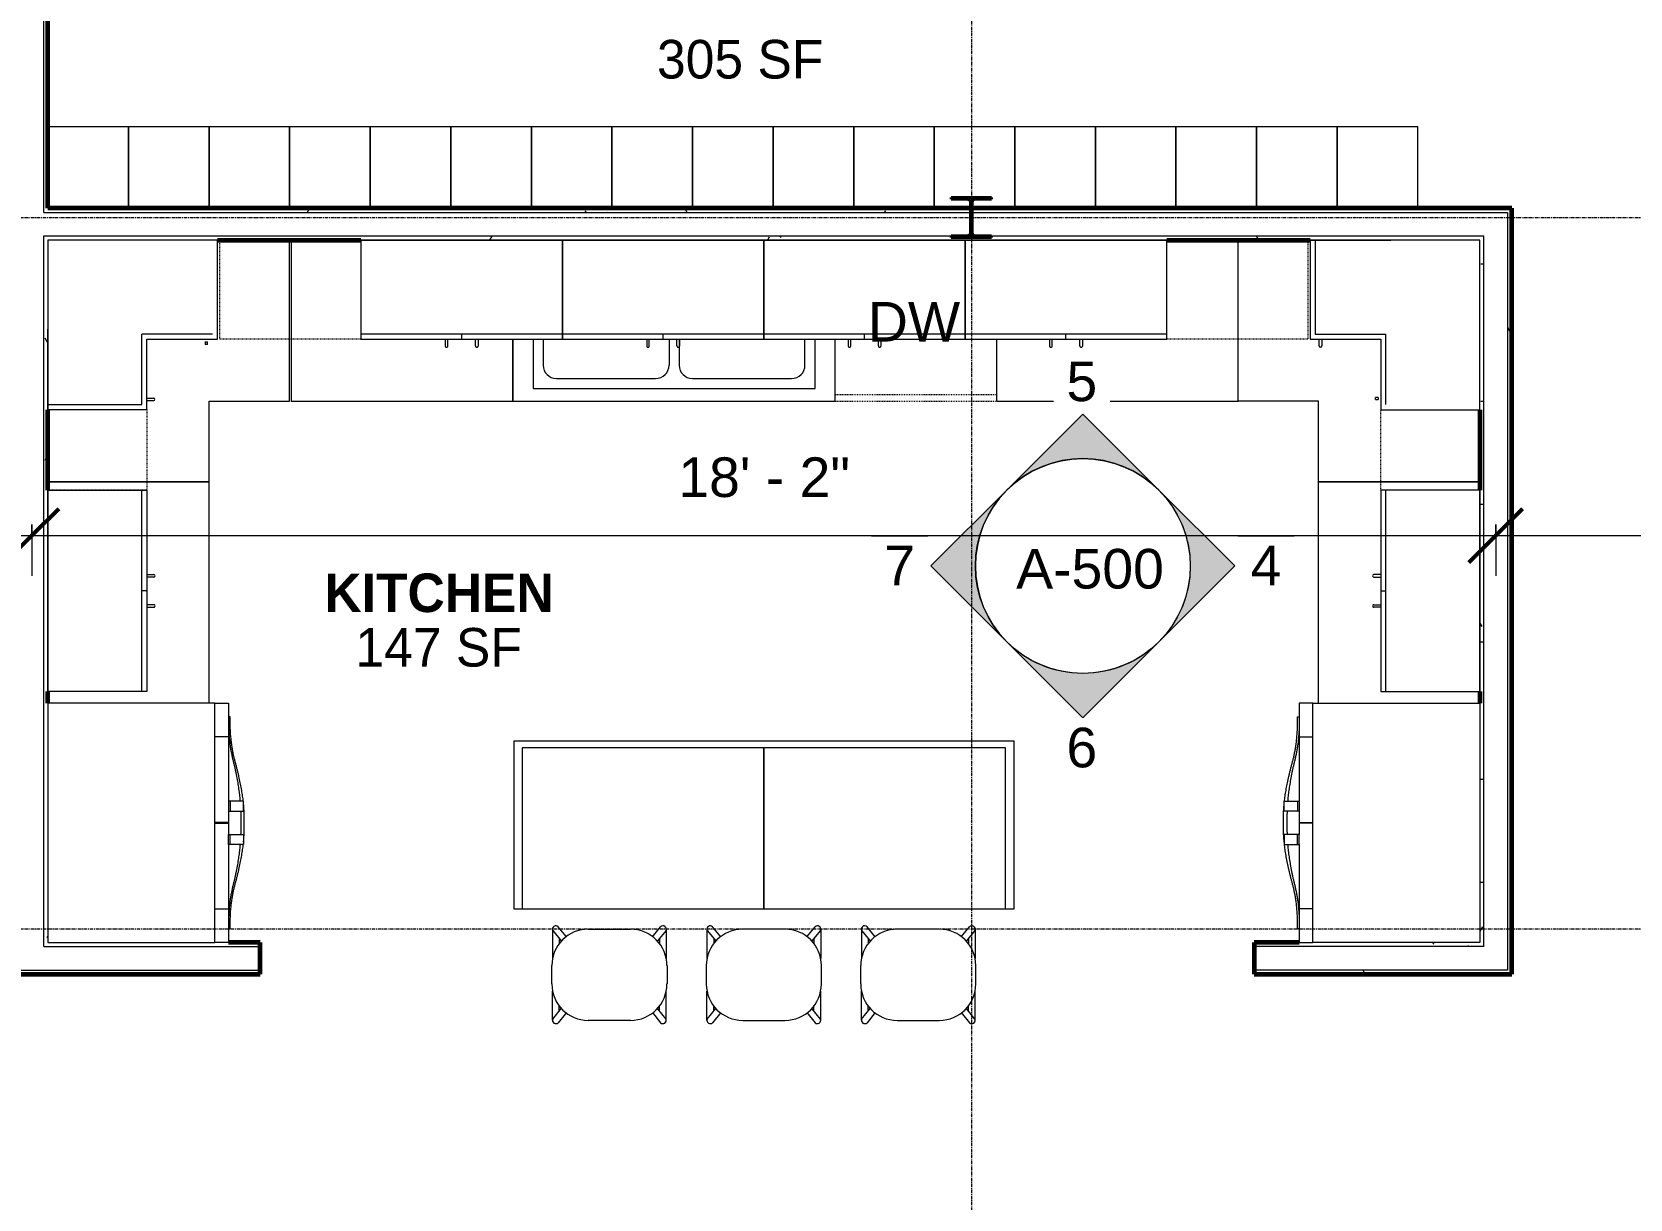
# Model space of a CAD drawing. Header units: inches. Extents: x 30 to 2293, y -1876 to -115.
# Drawn here: x 900.4 to 1138.4, y -1050.7 to -876.8 of the extents above; entities that cross this region are included whole.
import ezdxf

# ---------------------------------------------------------------- set-up
doc = ezdxf.new("R2010")
doc.units = ezdxf.units.IN
doc.header["$MEASUREMENT"] = 0
for name, pattern in [('Dash', [0.25, 0.125, -0.125]), ('Grid Line 1_2_', [0.875, 0.5, -0.125, 0.125, -0.125]), ('Overhead', [0.15625, 0.09375, -0.0625])]:
    doc.linetypes.add(name, pattern=pattern)
for name, color, linetype, lineweight in [('A-ANNO-DIMS', 211, 'Continuous', 9), ('A-ANNO-DIMS-64', 211, 'Continuous', 9), ('A-ANNO-NOTE', 131, 'Continuous', 9), ('A-AREA-IDEN', 2, 'Continuous', 9), ('A-GENM', 13, 'Continuous', 9), ('A-WALL', 113, 'Continuous', 18), ('A-WALL-PATT', 111, 'Continuous', 60), ('G-ANNO-SYMB', 111, 'Continuous', 9), ('I-FURN', 30, 'Continuous', 9), ('I-FURN-PNLS', 30, 'Continuous', 9), ('I-WALL', 2, 'Continuous', 18), ('P-SANR-FIXT', 6, 'Continuous', 9), ('Q-CASE', 31, 'Continuous', 9), ('Q-SPCQ', 91, 'Continuous', 9), ('S-COLS', 52, 'Continuous', 9), ('S-GRID', 1, 'Continuous', 9)]:
    doc.layers.add(name, color=color, linetype=linetype, lineweight=lineweight)
doc.styles.add('Arial', font='arial.ttf', dxfattribs={"height": 5.901198})
doc.styles.add('Century Gothic', font='GOTHIC.TTF', dxfattribs={"height": 5.748447})
doc.styles.add('Century Gothic_B', font='GOTHICB.TTF', dxfattribs={"height": 5.744479})
doc.dimstyles.new('Linear_-_3_32__Arial_1', dxfattribs={"dimscale": 12, "dimtxt": 6, "dimasz": 0.666667, "dimexe": 0.5, "dimexo": 0.333333, "dimgap": 0.333333, "dimtad": 1, "dimdec": 0, "dimzin": 1, "dimdsep": 46, "dimlunit": 4, "dimtxsty": 'Arial', "dimblk1": 'OBLIQUE', "dimblk2": 'OBLIQUE', "dimsah": 1, "dimcen": 0.09, "dimdle": 0.5, "dimazin": 0, "dimtfac": 1, "dimtdec": 4, "dimtix": 1, "dimtmove": 0, "dimatfit": 3, "dimfxl": 1, "dimtvp": 1, "dimfrac": 2, "dimtolj": 1, "dimtzin": 0, "dimarcsym": 2})
pattern_1 = [(0, (0, 0), (20.48, 5.12), [0.845, -14.515, 0.845, -14.515, -81.92]), (0, (0, 0), (20.48, 5.12), [-30.72, 0.845, -29.875, 0.845, -14.515, -35.84]), (0, (0, 0), (20.48, 5.12), [-76.8, 0.845, -9.395, 0.845, -24.755]), (120, (7.68, 2.56), (-14.67405, 15.1762), [0.845, -14.515, 0.845, -14.515, -81.92]), (120, (7.68, 2.56), (-14.67405, 15.1762), [-30.72, 0.845, -29.875, 0.845, -14.515, -35.84]), (120, (7.68, 2.56), (-14.67405, 15.1762), [-76.8, 0.845, -9.395, 0.845, -24.755]), (240, (10.24, 12.8), (-5.80595, -20.2962), [0.845, -14.515, 0.845, -14.515, -81.92]), (240, (10.24, 12.8), (-5.80595, -20.2962), [-30.72, 0.845, -29.875, 0.845, -14.515, -35.84]), (240, (10.24, 12.8), (-5.80595, -20.2962), [-76.8, 0.845, -9.395, 0.845, -24.755])]

# ---------------------------------------------------------------- blocks, each defined once
blk = doc.blocks.new('Open Source Metal Building_Exterior_rvt-1-Floor Plan - Office Annex')
at = {"layer": 'S-COLS'}
h = blk.add_hatch(dxfattribs=at)
h.set_pattern_fill('FP_4', color=256, style=0, pattern_type=2)
h.set_pattern_definition([(45, (0, 0), (-6.335677, 6.335677), []), (45, (0, 9.6), (-6.335677, 6.335677), [])])
h.paths.add_polyline_path([(1037.32, -907.46), (1043.31, -907.46), (1043.31, -907.2), (1040.92, -907.2), (1040.57, -907.05), (1040.43, -906.71), (1040.43, -902.22), (1040.57, -901.87), (1040.92, -901.73), (1043.31, -901.73), (1043.31, -901.47), (1037.32, -901.47), (1037.32, -901.73), (1039.71, -901.73), (1040.05, -901.87), (1040.2, -902.22), (1040.2, -906.71), (1040.05, -907.05), (1039.71, -907.2), (1037.32, -907.2)], flags=0)
at = {"layer": 'S-COLS', "color": 90, "lineweight": 40}
for p, q in [((1043.31, -901.47), (1037.32, -901.47)), ((1037.32, -901.47), (1037.32, -901.73)), ((1037.32, -901.73), (1039.71, -901.73)), ((1040.92, -901.73), (1043.31, -901.73)), ((1043.31, -901.73), (1043.31, -901.47)), ((1040.2, -902.22), (1040.2, -906.71)), ((1040.43, -906.71), (1040.43, -902.22)), ((1039.71, -907.2), (1037.32, -907.2)), ((1037.32, -907.2), (1037.32, -907.46)), ((1037.32, -907.46), (1043.31, -907.46)), ((1043.31, -907.2), (1040.92, -907.2)), ((1043.31, -907.46), (1043.31, -907.2))]:
    blk.add_line(p, q, dxfattribs=at)
for centre, start, end in [((1039.71, -902.22), 0, 90), ((1040.92, -902.22), 90, 180), ((1039.71, -906.71), 270, 0), ((1040.92, -906.71), 180, 270)]:
    blk.add_arc(centre, 0.49, start, end, dxfattribs=at)
at = {"layer": 'S-GRID', "linetype": 'Grid Line 1_2_'}
for p, q in [((1040.31, -114.83), (1040.31, -1843.89)), ((62.02, -904.46), (2260.57, -904.46)), ((62.02, -1010.46), (2260.57, -1010.46))]:
    blk.add_line(p, q, dxfattribs=at)
blk = doc.blocks.new('Haworth_Chair_Hi-Pad_Stool - High-336019-Floor Plan - Office Annex')
at = {"layer": 'I-FURN'}
for p, q in [((-6.41, 5.65), (-7.63, 7.15)), ((6.41, 5.65), (7.63, 7.15)), ((-8.47, 6.78), (-8.47, 2.43)), ((-8.44, 6.6), (-7.16, 5.03)), ((-7.47, 5.41), (-7.47, 4.6)), ((3.15, 6.8), (-3.15, 6.8)), ((8.44, 6.6), (7.16, 5.03)), ((7.47, 5.41), (7.47, 4.6)), ((8.47, 6.78), (8.47, 2.43)), ((-8.58, 1.37), (-8.58, -1.38)), ((8.58, -1.38), (8.58, 1.37)), ((-8.47, -6.78), (-8.47, -2.43)), ((-7.47, -5.41), (-7.47, -4.6)), ((7.47, -5.41), (7.47, -4.6)), ((8.47, -6.78), (8.47, -2.43)), ((-8.44, -6.6), (-7.16, -5.03)), ((-6.41, -5.65), (-7.63, -7.15)), ((-3.15, -6.8), (3.15, -6.8)), ((6.41, -5.65), (7.63, -7.15)), ((8.44, -6.6), (7.16, -5.03))]:
    blk.add_line(p, q, dxfattribs=at)
for centre, radius, start, end in [((-7.97, 6.78), 0.502, 47.4599, 201.102), ((7.97, 6.78), 0.502, 338.898, 132.5401), ((-3.15, 1.37), 5.42, 90, 180), ((3.15, 1.37), 5.42, 360, 90), ((-3.15, -1.38), 5.42, 180, 270), ((3.15, -1.38), 5.42, 270, 0), ((-7.97, -6.78), 0.502, 158.898, 312.5401), ((7.97, -6.78), 0.502, 227.4599, 21.102)]:
    blk.add_arc(centre, radius, start, end, dxfattribs=at)
blk = doc.blocks.new('Haworth_Chair_Hi-Pad_Stool - High-336028-Floor Plan - Office Annex')
at = {"layer": 'I-FURN'}
for p, q in [((-6.41, 5.65), (-7.63, 7.15)), ((6.41, 5.65), (7.63, 7.15)), ((-8.47, 6.78), (-8.47, 2.43)), ((-8.44, 6.6), (-7.16, 5.03)), ((-7.47, 5.41), (-7.47, 4.6)), ((-3.15, 6.8), (3.15, 6.8)), ((8.44, 6.6), (7.16, 5.03)), ((7.47, 5.41), (7.47, 4.6)), ((8.47, 6.78), (8.47, 2.43)), ((-8.58, -1.37), (-8.58, 1.38)), ((8.58, 1.38), (8.58, -1.37)), ((-8.47, -6.78), (-8.47, -2.43)), ((-7.47, -5.41), (-7.47, -4.6)), ((7.47, -5.41), (7.47, -4.6)), ((8.47, -6.78), (8.47, -2.43)), ((-8.44, -6.6), (-7.16, -5.03)), ((-6.41, -5.65), (-7.63, -7.15)), ((3.15, -6.8), (-3.15, -6.8)), ((6.41, -5.65), (7.63, -7.15)), ((8.44, -6.6), (7.16, -5.03))]:
    blk.add_line(p, q, dxfattribs=at)
for centre, radius, start, end in [((-7.97, 6.78), 0.502, 47.4599, 201.102), ((7.97, 6.78), 0.502, 338.898, 132.5401), ((-3.15, 1.38), 5.42, 90, 180), ((3.15, 1.38), 5.42, 0, 90), ((-3.15, -1.37), 5.42, 180, 270), ((3.15, -1.37), 5.42, 270, 0), ((-7.97, -6.78), 0.502, 158.898, 312.5401), ((7.97, -6.78), 0.502, 227.4599, 21.102)]:
    blk.add_arc(centre, radius, start, end, dxfattribs=at)
blk = doc.blocks.new('Locker-Double Stacked - 12_ x 12_-492435-Floor Plan - Office Annex')
at = {"layer": 'I-FURN'}
for p, q in [((6, 6), (-6, 6)), ((-6, 6), (-6, -6)), ((6, -6), (6, 6)), ((-6, -6), (6, -6))]:
    blk.add_line(p, q, dxfattribs=at)
blk = doc.blocks.new('Refrigeration-Dacor-Millennia - PF36BNDFBK-518783-Floor Plan - Office Annex')
at = {"layer": 'A-GENM', "lineweight": 18}
for p, q in [((-17.81, -14.44), (-17.81, -12.44)), ((17.81, -12.44), (17.81, -14.44)), ((-3.25, -14.44), (-17.81, -14.44)), ((1.75, -14.44), (-1.75, -14.44)), ((17.81, -14.44), (3.25, -14.44))]:
    blk.add_line(p, q, dxfattribs=at)
at = {"layer": 'A-GENM'}
for p, q in [((-12.81, -12.44), (-12.81, -14.44)), ((-0.06, -12.44), (-0.06, -14.44)), ((0.06, -14.44), (0.06, -12.44)), ((12.81, -14.44), (12.81, -12.44)), ((-15.81, -14.44), (-15.81, -14.69)), ((-3.25, -16.69), (-3.25, -14.44)), ((-3.25, -14.44), (-1.75, -14.44)), ((-3.25, -14.69), (-1.75, -14.69)), ((-1.75, -14.44), (-1.75, -16.69)), ((3.25, -14.44), (1.75, -14.44)), ((1.75, -14.44), (1.75, -16.69)), ((3.25, -14.69), (1.75, -14.69)), ((3.25, -16.69), (3.25, -14.44)), ((15.81, -14.69), (15.81, -14.44)), ((-1.75, -16.69), (-3.25, -16.69)), ((1.75, -16.69), (3.25, -16.69))]:
    blk.add_line(p, q, dxfattribs=at)
for points, knots in [([(-3.25, -16.18), (-3.28, -16.17), (-3.59, -16.15), (-4.18, -16.09), (-5.06, -15.97), (-5.99, -15.83), (-6.77, -15.69), (-7.4, -15.57), (-7.88, -15.47), (-8.26, -15.38), (-8.57, -15.3), (-8.81, -15.25), (-9.04, -15.19), (-9.28, -15.13), (-9.52, -15.07), (-9.78, -15.02), (-10.04, -14.96), (-10.31, -14.9), (-10.58, -14.85), (-10.88, -14.8), (-11.18, -14.75), (-11.5, -14.7), (-11.83, -14.65), (-12.19, -14.61), (-12.56, -14.57), (-12.95, -14.54), (-13.36, -14.51), (-13.8, -14.48), (-14.27, -14.46), (-14.92, -14.45), (-15.45, -14.44), (-15.81, -14.44)], [0.6515953, 0.6515953, 0.6515953, 0.6515953, 0.65625, 0.6875, 0.71875, 0.75, 0.78125, 0.796875, 0.8125, 0.828125, 0.8359375, 0.84375, 0.8515625, 0.859375, 0.8671875, 0.875, 0.8828125, 0.890625, 0.8984375, 0.90625, 0.9140625, 0.921875, 0.9296875, 0.9375, 0.9453125, 0.953125, 0.9609375, 0.96875, 0.9765625, 0.984375, 1, 1, 1, 1]), ([(-15.81, -14.69), (-15.45, -14.69), (-14.74, -14.7), (-13.95, -14.73), (-13.36, -14.76), (-12.95, -14.79), (-12.56, -14.83), (-12.19, -14.86), (-11.83, -14.91), (-11.5, -14.95), (-11.18, -15), (-10.87, -15.05), (-10.58, -15.11), (-10.3, -15.16), (-10.04, -15.22), (-9.78, -15.28), (-9.52, -15.34), (-9.28, -15.41), (-9.04, -15.47), (-8.81, -15.53), (-8.57, -15.59), (-8.26, -15.67), (-7.87, -15.78), (-7.4, -15.89), (-6.77, -16.04), (-5.98, -16.21), (-5.06, -16.39), (-4.18, -16.53), (-3.59, -16.61), (-3.28, -16.65), (-3.25, -16.65)], [0, 0, 0, 0, 0.015625, 0.03125, 0.0390625, 0.046875, 0.0546875, 0.0625, 0.0703125, 0.078125, 0.0859375, 0.09375, 0.1015625, 0.109375, 0.1171875, 0.125, 0.1328125, 0.140625, 0.1484375, 0.15625, 0.1640625, 0.171875, 0.1875, 0.203125, 0.21875, 0.25, 0.28125, 0.3125, 0.34375, 0.348388, 0.348388, 0.348388, 0.348388]), ([(1.75, -16.26), (1.58, -16.27), (0.97, -16.28), (0, -16.28), (-0.97, -16.28), (-1.58, -16.27), (-1.75, -16.26)], [0.4135862, 0.4135862, 0.4135862, 0.4135862, 0.4375, 0.5, 0.5625, 0.5864138, 0.5864138, 0.5864138, 0.5864138]), ([(15.81, -14.44), (15.45, -14.44), (14.92, -14.45), (14.27, -14.46), (13.8, -14.48), (13.36, -14.51), (12.95, -14.54), (12.56, -14.57), (12.19, -14.61), (11.83, -14.65), (11.5, -14.7), (11.18, -14.75), (10.88, -14.8), (10.58, -14.85), (10.31, -14.9), (10.04, -14.96), (9.78, -15.02), (9.52, -15.07), (9.28, -15.13), (9.04, -15.19), (8.81, -15.25), (8.57, -15.3), (8.26, -15.38), (7.88, -15.47), (7.4, -15.57), (6.77, -15.69), (5.99, -15.83), (5.06, -15.97), (4.18, -16.09), (3.59, -16.15), (3.28, -16.17), (3.25, -16.18)], [0, 0, 0, 0, 0.015625, 0.0234375, 0.03125, 0.0390625, 0.046875, 0.0546875, 0.0625, 0.0703125, 0.078125, 0.0859375, 0.09375, 0.1015625, 0.109375, 0.1171875, 0.125, 0.1328125, 0.140625, 0.1484375, 0.15625, 0.1640625, 0.171875, 0.1875, 0.203125, 0.21875, 0.25, 0.28125, 0.3125, 0.34375, 0.3484047, 0.3484047, 0.3484047, 0.3484047]), ([(3.25, -16.65), (3.28, -16.65), (3.59, -16.61), (4.18, -16.53), (5.06, -16.39), (5.98, -16.21), (6.77, -16.04), (7.4, -15.89), (7.87, -15.78), (8.26, -15.67), (8.57, -15.59), (8.81, -15.53), (9.04, -15.47), (9.28, -15.41), (9.52, -15.34), (9.78, -15.28), (10.04, -15.22), (10.3, -15.16), (10.58, -15.11), (10.87, -15.05), (11.18, -15), (11.5, -14.95), (11.83, -14.91), (12.19, -14.86), (12.56, -14.83), (12.95, -14.79), (13.36, -14.76), (13.8, -14.73), (14.27, -14.71), (14.92, -14.7), (15.45, -14.69), (15.81, -14.69)], [0.651612, 0.651612, 0.651612, 0.651612, 0.65625, 0.6875, 0.71875, 0.75, 0.78125, 0.796875, 0.8125, 0.828125, 0.8359375, 0.84375, 0.8515625, 0.859375, 0.8671875, 0.875, 0.8828125, 0.890625, 0.8984375, 0.90625, 0.9140625, 0.921875, 0.9296875, 0.9375, 0.9453125, 0.953125, 0.9609375, 0.96875, 0.9765625, 0.984375, 1, 1, 1, 1]), ([(-2.89, -16.69), (-2.79, -16.7), (-2.45, -16.73), (-1.9, -16.77), (-1.24, -16.79), (-0.61, -16.8), (0, -16.8), (0.61, -16.8), (1.24, -16.79), (1.9, -16.77), (2.45, -16.73), (2.79, -16.7), (2.89, -16.69)], [0.363139, 0.363139, 0.363139, 0.363139, 0.375, 0.40625, 0.4375, 0.46875, 0.5, 0.53125, 0.5625, 0.59375, 0.625, 0.636861, 0.636861, 0.636861, 0.636861])]:
    blk.add_open_spline(points, degree=3, knots=knots, dxfattribs=at)
at = {"layer": 'Q-SPCQ'}
for p, q in [((17.81, 12.44), (-17.81, 12.44)), ((-17.81, 12.44), (-17.81, -12.44)), ((17.81, -12.44), (17.81, 12.44)), ((-17.81, -12.44), (17.81, -12.44))]:
    blk.add_line(p, q, dxfattribs=at)
blk = doc.blocks.new('Refrigeration-Dacor-Millennia - PF36BNDFBK-519146-Floor Plan - Office Annex')
at = {"layer": 'A-GENM'}
for p, q in [((-3.25, 16.69), (-3.25, 14.44)), ((-1.75, 16.69), (-3.25, 16.69)), ((-1.75, 14.44), (-1.75, 16.69)), ((1.75, 14.44), (1.75, 16.69)), ((1.75, 16.69), (3.25, 16.69)), ((3.25, 16.69), (3.25, 14.44)), ((-15.81, 14.44), (-15.81, 14.69)), ((-12.81, 12.44), (-12.81, 14.44)), ((-3.25, 14.69), (-1.75, 14.69)), ((-3.25, 14.44), (-1.75, 14.44)), ((-0.06, 12.44), (-0.06, 14.44)), ((0.06, 14.44), (0.06, 12.44)), ((3.25, 14.69), (1.75, 14.69)), ((3.25, 14.44), (1.75, 14.44)), ((12.81, 14.44), (12.81, 12.44)), ((15.81, 14.69), (15.81, 14.44))]:
    blk.add_line(p, q, dxfattribs=at)
at = {"layer": 'A-GENM', "lineweight": 18}
for p, q in [((-17.81, 14.44), (-17.81, 12.44)), ((-3.25, 14.44), (-17.81, 14.44)), ((1.75, 14.44), (-1.75, 14.44)), ((17.81, 14.44), (3.25, 14.44)), ((17.81, 12.44), (17.81, 14.44))]:
    blk.add_line(p, q, dxfattribs=at)
at = {"layer": 'A-GENM'}
for points, knots in [([(-2.88, 16.69), (-2.79, 16.7), (-2.45, 16.73), (-1.9, 16.77), (-1.24, 16.79), (-0.61, 16.8), (0, 16.8), (0.61, 16.8), (1.24, 16.79), (1.9, 16.77), (2.45, 16.73), (2.79, 16.7), (2.89, 16.69)], [-0.636861, -0.636861, -0.636861, -0.636861, -0.625, -0.59375, -0.5625, -0.53125, -0.5, -0.46875, -0.4375, -0.40625, -0.375, -0.363139, -0.363139, -0.363139, -0.363139]), ([(-15.81, 14.69), (-15.45, 14.69), (-14.92, 14.7), (-14.27, 14.71), (-13.8, 14.73), (-13.36, 14.76), (-12.95, 14.79), (-12.56, 14.83), (-12.19, 14.86), (-11.83, 14.91), (-11.5, 14.95), (-11.18, 15), (-10.87, 15.05), (-10.58, 15.11), (-10.3, 15.16), (-10.04, 15.22), (-9.78, 15.28), (-9.52, 15.34), (-9.28, 15.41), (-9.04, 15.47), (-8.81, 15.53), (-8.57, 15.59), (-8.26, 15.67), (-7.87, 15.78), (-7.4, 15.89), (-6.77, 16.04), (-5.98, 16.21), (-5.06, 16.39), (-4.32, 16.51), (-3.76, 16.59), (-3.45, 16.63), (-3.28, 16.65), (-3.25, 16.65)], [-1, -1, -1, -1, -0.984375, -0.9765625, -0.96875, -0.9609375, -0.953125, -0.9453125, -0.9375, -0.9296875, -0.921875, -0.9140625, -0.90625, -0.8984375, -0.890625, -0.8828125, -0.875, -0.8671875, -0.859375, -0.8515625, -0.84375, -0.8359375, -0.828125, -0.8125, -0.796875, -0.78125, -0.75, -0.71875, -0.6875, -0.671875, -0.65625, -0.651612, -0.651612, -0.651612, -0.651612]), ([(-3.25, 16.18), (-3.28, 16.17), (-3.59, 16.15), (-4.18, 16.09), (-5.06, 15.97), (-5.99, 15.83), (-6.77, 15.69), (-7.4, 15.57), (-7.88, 15.47), (-8.26, 15.38), (-8.57, 15.3), (-8.81, 15.25), (-9.04, 15.19), (-9.28, 15.13), (-9.52, 15.07), (-9.78, 15.02), (-10.04, 14.96), (-10.31, 14.9), (-10.58, 14.85), (-10.88, 14.8), (-11.18, 14.75), (-11.5, 14.7), (-11.83, 14.65), (-12.19, 14.61), (-12.56, 14.57), (-12.95, 14.54), (-13.36, 14.51), (-13.8, 14.48), (-14.27, 14.46), (-14.92, 14.45), (-15.45, 14.44), (-15.81, 14.44)], [-0.3484047, -0.3484047, -0.3484047, -0.3484047, -0.34375, -0.3125, -0.28125, -0.25, -0.21875, -0.203125, -0.1875, -0.171875, -0.1640625, -0.15625, -0.1484375, -0.140625, -0.1328125, -0.125, -0.1171875, -0.109375, -0.1015625, -0.09375, -0.0859375, -0.078125, -0.0703125, -0.0625, -0.0546875, -0.046875, -0.0390625, -0.03125, -0.0234375, -0.015625, 0, 0, 0, 0]), ([(1.75, 16.26), (1.58, 16.27), (1.19, 16.28), (0.61, 16.28), (0, 16.28), (-0.61, 16.28), (-1.19, 16.28), (-1.58, 16.27), (-1.75, 16.26)], [-0.5864138, -0.5864138, -0.5864138, -0.5864138, -0.5625, -0.53125, -0.5, -0.46875, -0.4375, -0.4135862, -0.4135862, -0.4135862, -0.4135862]), ([(3.25, 16.65), (3.28, 16.65), (3.59, 16.61), (4.18, 16.53), (5.06, 16.39), (5.98, 16.21), (6.77, 16.04), (7.4, 15.89), (7.87, 15.78), (8.26, 15.67), (8.57, 15.59), (8.81, 15.53), (9.04, 15.47), (9.28, 15.41), (9.52, 15.34), (9.78, 15.28), (10.04, 15.22), (10.3, 15.16), (10.58, 15.11), (10.87, 15.05), (11.18, 15), (11.5, 14.95), (11.83, 14.91), (12.19, 14.86), (12.56, 14.83), (12.95, 14.79), (13.36, 14.76), (13.8, 14.73), (14.27, 14.71), (14.92, 14.7), (15.45, 14.69), (15.81, 14.69)], [-0.348388, -0.348388, -0.348388, -0.348388, -0.34375, -0.3125, -0.28125, -0.25, -0.21875, -0.203125, -0.1875, -0.171875, -0.1640625, -0.15625, -0.1484375, -0.140625, -0.1328125, -0.125, -0.1171875, -0.109375, -0.1015625, -0.09375, -0.0859375, -0.078125, -0.0703125, -0.0625, -0.0546875, -0.046875, -0.0390625, -0.03125, -0.0234375, -0.015625, 0, 0, 0, 0]), ([(15.81, 14.44), (15.45, 14.44), (14.92, 14.45), (14.27, 14.46), (13.8, 14.48), (13.36, 14.51), (12.95, 14.54), (12.56, 14.57), (12.19, 14.61), (11.83, 14.65), (11.5, 14.7), (11.18, 14.75), (10.88, 14.8), (10.58, 14.85), (10.31, 14.9), (10.04, 14.96), (9.78, 15.02), (9.52, 15.07), (9.28, 15.13), (9.04, 15.19), (8.81, 15.25), (8.57, 15.3), (8.26, 15.38), (7.88, 15.47), (7.4, 15.57), (6.77, 15.69), (5.99, 15.83), (5.06, 15.97), (4.32, 16.07), (3.76, 16.13), (3.45, 16.16), (3.28, 16.17), (3.25, 16.18)], [-1, -1, -1, -1, -0.984375, -0.9765625, -0.96875, -0.9609375, -0.953125, -0.9453125, -0.9375, -0.9296875, -0.921875, -0.9140625, -0.90625, -0.8984375, -0.890625, -0.8828125, -0.875, -0.8671875, -0.859375, -0.8515625, -0.84375, -0.8359375, -0.828125, -0.8125, -0.796875, -0.78125, -0.75, -0.71875, -0.6875, -0.671875, -0.65625, -0.6515953, -0.6515953, -0.6515953, -0.6515953])]:
    blk.add_open_spline(points, degree=3, knots=knots, dxfattribs=at)
at = {"layer": 'Q-SPCQ'}
for p, q in [((-17.81, 12.44), (17.81, 12.44)), ((-17.81, -12.44), (-17.81, 12.44)), ((17.81, 12.44), (17.81, -12.44)), ((17.81, -12.44), (-17.81, -12.44))]:
    blk.add_line(p, q, dxfattribs=at)
blk = doc.blocks.new('Sink Kitchen-Double - 42_ x 21_-577721-Floor Plan - Office Annex')
at = {"layer": 'P-SANR-FIXT'}
for p, q in [((-20.38, -3.03), (-20.38, -10.41)), ((-18.88, -3.03), (-18.88, -6.91)), ((-0.13, -3.03), (-0.13, -6.91)), ((1.37, -3.03), (1.37, -6.91)), ((20.12, -6.91), (20.12, -3.03)), ((21.62, -10.41), (21.62, -3.03)), ((-16.88, -8.91), (-2.13, -8.91)), ((3.37, -8.91), (18.12, -8.91)), ((-20.38, -10.41), (21.62, -10.41))]:
    blk.add_line(p, q, dxfattribs=at)
for centre, start, end in [((-16.88, -6.91), 180, 270), ((-2.13, -6.91), 270, 0), ((3.37, -6.91), 180, 270), ((18.12, -6.91), 270, 0)]:
    blk.add_arc(centre, 2, start, end, dxfattribs=at)
blk = doc.blocks.new('Base Cabinet-Double Door Sink Unit - 48_-578561-Floor Plan - Office Annex')
at = {"layer": 'Q-CASE'}
for p, q in [((-23.26, -14.75), (-23.26, -24)), ((24.74, -24), (24.74, -14.75)), ((-23.26, -24), (24.74, -24))]:
    blk.add_line(p, q, dxfattribs=at)
blk = doc.blocks.new('Base Cabinet-Corner Unit-Angled - 36_ 2-579564-Floor Plan - Office Annex')
at = {"layer": 'Q-CASE'}
for p, q in [((-15.26, 0), (-15.26, -24)), ((-15.26, -24), (-3.26, -24)), ((-3.26, -24), (-3.26, -36)), ((-3.26, -36), (20.74, -36))]:
    blk.add_line(p, q, dxfattribs=at)
blk = doc.blocks.new('Base Cabinet-Double Door _ 2 Drawer - 33_-581383-Floor Plan - Office Annex')
at = {"layer": 'Q-CASE'}
for p, q in [((-15.76, 0), (-15.76, -24)), ((17.24, -24), (17.24, -14.75)), ((-15.76, -24), (17.24, -24))]:
    blk.add_line(p, q, dxfattribs=at)
blk = doc.blocks.new('Base Cabinet-Double Door _ 2 Drawer - 33_-V4-Floor Plan - Office Annex')
at = {"layer": 'Q-CASE'}
for p, q in [((17.24, -24), (17.24, 0)), ((-15.76, -24), (17.24, -24))]:
    blk.add_line(p, q, dxfattribs=at)
blk = doc.blocks.new('Base Cabinet-Corner Unit-Angled - 36_ 2-582711-Floor Plan - Office Annex')
at = {"layer": 'Q-CASE'}
for p, q in [((-3.26, 36), (20.74, 36)), ((-3.26, 24), (-3.26, 36)), ((-15.26, 24), (-3.26, 24)), ((-15.26, 0), (-15.26, 24))]:
    blk.add_line(p, q, dxfattribs=at)
blk = doc.blocks.new('Base Cabinet-Double Door _ 2 Drawer - 36_-581377-Floor Plan - Office Annex')
at = {"layer": 'Q-CASE'}
for p, q in [((18.74, 0), (-17.26, 0)), ((-17.26, 0), (-17.26, -24)), ((18.74, -24), (18.74, 0)), ((-17.26, -24), (18.74, -24))]:
    blk.add_line(p, q, dxfattribs=at)
blk = doc.blocks.new('293304 - 293304 2-686364-Floor Plan - Office Annex')
at = {"layer": 'I-FURN-PNLS'}
blk.add_line((0.91, -14.15), (0.91, -13.4), dxfattribs=at)
at = {"layer": 'Q-CASE'}
for p, q in [((15.91, 0.6), (-14.09, 0.6)), ((-14.09, 0.6), (-14.09, -14.15)), ((-14.09, 0.6), (-14.09, -13.4)), ((-14.09, 0.6), (15.91, 0.6)), ((15.91, -14.15), (15.91, 0.6)), ((15.91, -13.4), (15.91, 0.6)), ((15.91, -13.4), (-14.09, -13.4)), ((-14.09, -14.15), (15.91, -14.15)), ((-1.53, -14.15), (-1.53, -15.17)), ((-1.15, -15.15), (-1.15, -14.15)), ((2.97, -15.15), (2.97, -14.15)), ((3.35, -14.15), (3.35, -15.17))]:
    blk.add_line(p, q, dxfattribs=at)
for centre, start, end in [((-1.34, -15.17), 180, 5.5918), ((3.16, -15.17), 174.4082, 0)]:
    blk.add_arc(centre, 0.188, start, end, dxfattribs=at)
blk = doc.blocks.new('293302 - 293302-686305-Floor Plan - Office Annex')
at = {"layer": 'Q-CASE'}
for p, q in [((17.16, -0.15), (-8.09, -0.15)), ((-8.09, -0.15), (-8.09, -14.9)), ((-8.09, -0.15), (3.91, -0.15)), ((-7.34, -0.15), (-7.34, -14.15)), ((17.16, -25.4), (17.16, -0.15)), ((-7.34, -14.15), (3.16, -14.15)), ((3.16, -24.65), (3.16, -14.15)), ((-8.09, -14.9), (2.41, -14.9)), ((-6.76, -15.9), (-6.76, -14.9)), ((-6.38, -14.9), (-6.38, -15.9)), ((2.41, -14.9), (2.41, -25.4)), ((1.63, -23.9), (1.63, -23.57)), ((2.01, -23.57), (1.63, -23.57)), ((2.01, -23.57), (2.01, -23.9)), ((1.63, -23.9), (2.01, -23.9)), ((2.41, -25.4), (17.16, -25.4))]:
    blk.add_line(p, q, dxfattribs=at)
blk.add_arc((-6.57, -15.9), 0.188, 180, 360, dxfattribs=at)
blk = doc.blocks.new('293304 - 293304 2-686755-Floor Plan - Office Annex')
at = {"layer": 'I-FURN-PNLS'}
blk.add_line((0.91, 14.15), (0.91, 13.4), dxfattribs=at)
at = {"layer": 'Q-CASE'}
for p, q in [((-1.53, 14.15), (-1.53, 15.17)), ((-1.15, 15.15), (-1.15, 14.15)), ((2.97, 15.15), (2.97, 14.15)), ((3.35, 14.15), (3.35, 15.17)), ((-14.09, 14.15), (15.91, 14.15)), ((-14.09, -0.6), (-14.09, 14.15)), ((-14.09, -0.6), (-14.09, 13.4)), ((15.91, 13.4), (-14.09, 13.4)), ((15.91, 14.15), (15.91, -0.6)), ((15.91, 13.4), (15.91, -0.6)), ((15.91, -0.6), (-14.09, -0.6)), ((-14.09, -0.6), (15.91, -0.6))]:
    blk.add_line(p, q, dxfattribs=at)
for centre, start, end in [((-1.34, 15.17), 354.4082, 180), ((3.16, 15.17), 0, 185.5918)]:
    blk.add_arc(centre, 0.188, start, end, dxfattribs=at)
blk = doc.blocks.new('M_Counter Top-Island - 1220mm Depth-640051-Floor Plan - Office Annex')
at = {"layer": 'Q-CASE'}
for p, q in [((27.24, 1), (-47.26, 1)), ((-47.26, 1), (-47.26, -24)), ((27.24, -24), (27.24, 1)), ((-47.26, -24), (-46.01, -24)), ((25.99, -24), (27.24, -24))]:
    blk.add_line(p, q, dxfattribs=at)
blk = doc.blocks.new('Dishwasher - 24_ x 24_ x 34_-675075-Floor Plan - Office Annex')
at = {"layer": 'Q-SPCQ', "linetype": 'Dash'}
for p, q in [((3.05, -0.51), (27.05, -0.51)), ((3.05, -1.51), (27.05, -1.51))]:
    blk.add_line(p, q, dxfattribs=at)
blk = doc.blocks.new('Base Cabinet-Double Door _ 2 Drawer - 36_-V50-Floor Plan - Office Annex')
at = {"layer": 'Q-CASE'}
for p, q in [((18.74, -24), (18.74, 0)), ((-17.26, -14.75), (-17.26, -24)), ((-17.26, -24), (18.74, -24))]:
    blk.add_line(p, q, dxfattribs=at)
blk = doc.blocks.new('Upper Cabinet-Single Door-Wall - 12_ 2-688979-Floor Plan - Office Annex')
at = {"layer": 'Q-CASE', "linetype": 'Overhead'}
for p, q in [((-4.83, 2.37), (-4.83, 17.12)), ((-4.83, 17.12), (7.17, 17.12)), ((7.17, 17.12), (7.17, 2.37)), ((7.17, 2.37), (-4.83, 2.37))]:
    blk.add_line(p, q, dxfattribs=at)
blk = doc.blocks.new('Base Cabinet-Double Door _ 2 Drawer - 33_-689299-Floor Plan - Office Annex')
at = {"layer": 'Q-CASE'}
for p, q in [((-15.76, 24), (17.24, 24)), ((17.24, 24), (17.24, 0))]:
    blk.add_line(p, q, dxfattribs=at)
blk = doc.blocks.new('Upper Cabinet-Single Door-Wall - 12_ 3-689347-Floor Plan - Office Annex')
at = {"layer": 'Q-CASE', "linetype": 'Overhead'}
for p, q in [((-9.33, 2.37), (-9.33, 17.12)), ((-9.33, 17.12), (11.67, 17.12)), ((11.67, 17.12), (11.67, 2.37)), ((11.67, 2.37), (-9.33, 2.37))]:
    blk.add_line(p, q, dxfattribs=at)
blk = doc.blocks.new('Elevation - Filled Arrow-152140-Floor Plan - Office Annex')
at = {"layer": 'G-ANNO-SYMB'}
blk.add_circle((0, 0), 0.25, dxfattribs=at)
blk = doc.blocks.new('Elevation - Filled Arrow-151867-Floor Plan - Office Annex')
at = {"layer": 'G-ANNO-SYMB'}
h = blk.add_hatch(color=256, dxfattribs=at)
edge = h.paths.add_edge_path(flags=0)
edge.add_line((0, 0.3536), (0.1768, 0.1768))
edge.add_arc((0, 0), 0.25, 45, 135)
edge.add_line((-0.1768, 0.1768), (0, 0.3536))
for p, q in [((0, 0.3536), (-0.1768, 0.1768)), ((0, 0.3536), (-0.1768, 0.1768)), ((0.1768, 0.1768), (0, 0.3536)), ((0.1768, 0.1768), (0, 0.3536))]:
    blk.add_line(p, q, dxfattribs=at)
blk.add_arc((0, 0), 0.25, 45, 135, dxfattribs=at)
blk = doc.blocks.new('DIMBLOCK47-Floor Plan - Office Annex')
at = {"layer": 'A-ANNO-DIMS-64', "lineweight": 50}
for p, q in [((625.19, -951.85), (629.19, -947.85)), ((900.4, -951.85), (904.4, -947.85)), ((625.19, -951.85), (621.19, -955.85)), ((900.4, -951.85), (896.4, -955.85))]:
    blk.add_line(p, q, dxfattribs=at)
at = {"layer": 'A-ANNO-DIMS-64'}
for p, q in [((625.19, -950.2), (625.19, -957.85)), ((625.19, -951.85), (625.19, -950.2)), ((625.19, -951.85), (900.4, -951.85)), ((900.4, -950.2), (900.4, -957.85)), ((900.4, -951.85), (900.4, -950.2))]:
    blk.add_line(p, q, dxfattribs=at)
at = {"layer": 'A-ANNO-DIMS-64', "color": 0, "insert": (747.79, -940.2), "char_height": 5.901, "width": 36, "attachment_point": 1, "line_spacing_factor": 0.938532, "style": 'Arial'}
blk.add_mtext('22\' - 11"', dxfattribs=at)
blk = doc.blocks.new('_Oblique')
at = {"color": 0, "linetype": 'ByBlock', "lineweight": -2}
blk.add_line((-0.5, -0.5), (0.5, 0.5), dxfattribs=at)
blk = doc.blocks.new('DIMBLOCK48-Floor Plan - Office Annex')
at = {"layer": 'A-ANNO-DIMS-64', "lineweight": 50}
for p, q in [((900.4, -951.85), (904.4, -947.85)), ((1118.4, -951.85), (1122.4, -947.85)), ((900.4, -951.85), (896.4, -955.85)), ((1118.4, -951.85), (1114.4, -955.85))]:
    blk.add_line(p, q, dxfattribs=at)
at = {"layer": 'A-ANNO-DIMS-64'}
for p, q in [((900.4, -950.2), (900.4, -957.85)), ((900.4, -951.85), (900.4, -950.2)), ((900.4, -951.85), (1118.4, -951.85)), ((1118.4, -950.2), (1118.4, -957.85)), ((1118.4, -951.85), (1118.4, -950.2))]:
    blk.add_line(p, q, dxfattribs=at)
at = {"layer": 'A-ANNO-DIMS-64', "color": 0, "insert": (996.66, -940.2), "char_height": 5.901, "width": 30.5723, "attachment_point": 1, "line_spacing_factor": 0.938532, "style": 'Arial'}
blk.add_mtext('18\' - 2"', dxfattribs=at)
blk = doc.blocks.new('DIMBLOCK49-Floor Plan - Office Annex')
at = {"layer": 'A-ANNO-DIMS-64', "lineweight": 50}
for p, q in [((1118.4, -951.85), (1122.4, -947.85)), ((1183.4, -951.85), (1187.4, -947.85)), ((1118.4, -951.85), (1114.4, -955.85)), ((1183.4, -951.85), (1179.4, -955.85))]:
    blk.add_line(p, q, dxfattribs=at)
at = {"layer": 'A-ANNO-DIMS-64'}
for p, q in [((1118.4, -950.2), (1118.4, -957.85)), ((1118.4, -951.85), (1118.4, -950.2)), ((1118.4, -951.85), (1183.4, -951.85)), ((1183.4, -950.2), (1183.4, -957.85)), ((1183.4, -951.85), (1183.4, -950.2))]:
    blk.add_line(p, q, dxfattribs=at)
at = {"layer": 'A-ANNO-DIMS-64', "color": 0, "insert": (1140.43, -940.2), "char_height": 5.901, "width": 25.1446, "attachment_point": 1, "line_spacing_factor": 0.938532, "style": 'Arial'}
blk.add_mtext('5\' - 5"', dxfattribs=at)

msp = doc.modelspace()

# ---------------------------------------------------------------- hatches: boundary and pattern name
at = {"layer": 'A-WALL-PATT', "lineweight": 9}
h = msp.add_hatch(dxfattribs=at)
h.set_pattern_fill('FP_1', color=256, style=0, pattern_type=2)
h.set_pattern_definition(pattern_1)
h.paths.add_polyline_path([(902.78, -1013.09), (902.78, -907.21), (902.15, -907.21), (902.15, -1013.09)], flags=0)
h.paths.add_polyline_path([(902.15, -903.71), (902.78, -903.71), (902.78, -696.46), (902.15, -696.46), (902.15, -779.34)], flags=0)
h = msp.add_hatch(dxfattribs=at)
h.set_pattern_fill('FP_1', color=256, style=0, pattern_type=2)
h.set_pattern_definition(pattern_1)
h.paths.add_polyline_path([(1116.03, -1013.09), (1116.65, -1013.09), (1116.65, -907.84), (1116.03, -907.84), (1116.03, -1012.46)], flags=0)
h.paths.add_polyline_path([(1116.65, -854.96), (1116.65, -746.96), (1116.03, -746.96), (1116.03, -854.96)], flags=0)
h.paths.add_polyline_path([(1116.03, -698.96), (1116.65, -698.96), (1116.65, -696.46), (1116.03, -696.46)], flags=0)
h = msp.add_hatch(dxfattribs=at)
h.set_pattern_fill('FP_1', color=256, style=0, pattern_type=2)
h.set_pattern_definition(pattern_1)
h.paths.add_polyline_path([(1120.15, -1017.21), (1120.78, -1017.21), (1120.78, -903.71), (1120.15, -903.71), (1120.15, -1016.59)], flags=0)
h.paths.add_polyline_path([(1120.78, -854.96), (1120.78, -746.96), (1120.15, -746.96), (1120.15, -854.96)], flags=0)
h.paths.add_polyline_path([(1120.78, -698.96), (1120.78, -696.46), (1120.15, -696.46), (1120.15, -698.96)], flags=0)
h = msp.add_hatch(dxfattribs=at)
h.set_pattern_fill('FP_1', color=256, style=0, pattern_type=2)
h.set_pattern_definition(pattern_1)
h.paths.add_polyline_path([(1120.15, -903.71), (1120.78, -903.71), (1120.78, -903.09), (902.78, -903.09), (902.78, -903.71), (1103.21, -903.71)], flags=0)
h = msp.add_hatch(dxfattribs=at)
h.set_pattern_fill('FP_1', color=256, style=0, pattern_type=2)
h.set_pattern_definition(pattern_1)
h.paths.add_polyline_path([(1116.65, -907.84), (1116.65, -907.21), (902.78, -907.21), (902.78, -907.84), (1116.03, -907.84)], flags=0)
h = msp.add_hatch(dxfattribs=at)
h.set_pattern_fill('FP_1', color=256, style=0, pattern_type=2)
h.set_pattern_definition(pattern_1)
h.paths.add_polyline_path([(1091.15, -1013.09), (1116.03, -1013.09), (1116.03, -1012.46), (1082.4, -1012.46), (1082.4, -1013.09), (1089.15, -1013.09)], flags=0)
h = msp.add_hatch(dxfattribs=at)
h.set_pattern_fill('FP_1', color=256, style=0, pattern_type=2)
h.set_pattern_definition(pattern_1)
h.paths.add_polyline_path([(1120.15, -1017.21), (1120.15, -1016.59), (1082.4, -1016.59), (1082.4, -1017.21), (1116.03, -1017.21)], flags=0)

# ---------------------------------------------------------------- linework, layer by layer
at = {"layer": 'A-WALL'}
for p, q in [((902.15, -903.71), (902.15, -696.46)), ((902.15, -903.71), (1120.15, -903.71)), ((1120.15, -903.71), (1120.15, -1016.59)), ((902.15, -907.21), (1116.65, -907.21)), ((902.15, -1013.09), (902.15, -907.21)), ((1116.65, -1013.09), (1116.65, -907.21)), ((902.15, -1013.09), (934.4, -1013.09)), ((1116.65, -1013.09), (1082.4, -1013.09)), ((898.65, -1016.59), (934.4, -1016.59)), ((1120.15, -1016.59), (1082.4, -1016.59))]:
    msp.add_line(p, q, dxfattribs=at)
at = {"layer": 'I-WALL', "lineweight": 60}
for p, q in [((902.78, -903.09), (902.78, -696.46)), ((1120.78, -903.09), (902.78, -903.09)), ((1120.78, -1017.21), (1120.78, -903.09)), ((928.03, -907.84), (949.4, -907.84)), ((1069.4, -907.84), (1090.78, -907.84)), ((902.78, -945.09), (902.78, -933.09)), ((1116.03, -933.09), (1116.03, -945.09)), ((902.78, -976.84), (902.78, -975.09)), ((1116.03, -975.09), (1116.03, -976.84)), ((934.4, -1012.46), (929.65, -1012.46)), ((934.4, -1017.21), (934.4, -1012.46)), ((1089.15, -1012.46), (1082.4, -1012.46)), ((1082.4, -1012.46), (1082.4, -1017.21)), ((898.03, -1017.21), (934.4, -1017.21)), ((1082.4, -1017.21), (1120.78, -1017.21))]:
    msp.add_line(p, q, dxfattribs=at)

# ---------------------------------------------------------------- block references
at = {"layer": 'G-ANNO-SYMB', "xscale": 63.99999999999997, "yscale": 63.99999999999997, "zscale": 63.99999999999997}
for name in ['Elevation - Filled Arrow-151867-Floor Plan - Office Annex', 'Elevation - Filled Arrow-152140-Floor Plan - Office Annex']:
    msp.add_blockref(name, (1056.91, -956.38), dxfattribs=at)
at = {"layer": 'G-ANNO-SYMB', "extrusion": (0, 0, -1), "xscale": 63.99999999999997, "yscale": 63.99999999999997, "zscale": 63.99999999999997, "rotation": 180}
msp.add_blockref('Elevation - Filled Arrow-151867-Floor Plan - Office Annex', (-1056.91, -956.38), dxfattribs=at)
at = {"layer": 'I-FURN', "rotation": 180}
for name, p in [('Locker-Double Stacked - 12_ x 12_-492435-Floor Plan - Office Annex', (908.78, -896.96)), ('Locker-Double Stacked - 12_ x 12_-492435-Floor Plan - Office Annex', (920.78, -896.96)), ('Locker-Double Stacked - 12_ x 12_-492435-Floor Plan - Office Annex', (932.78, -896.96)), ('Locker-Double Stacked - 12_ x 12_-492435-Floor Plan - Office Annex', (944.78, -896.96)), ('Locker-Double Stacked - 12_ x 12_-492435-Floor Plan - Office Annex', (956.78, -896.96)), ('Locker-Double Stacked - 12_ x 12_-492435-Floor Plan - Office Annex', (968.78, -896.96)), ('Locker-Double Stacked - 12_ x 12_-492435-Floor Plan - Office Annex', (980.78, -896.96)), ('Locker-Double Stacked - 12_ x 12_-492435-Floor Plan - Office Annex', (992.78, -896.96)), ('Locker-Double Stacked - 12_ x 12_-492435-Floor Plan - Office Annex', (1004.78, -896.96)), ('Locker-Double Stacked - 12_ x 12_-492435-Floor Plan - Office Annex', (1016.78, -896.96)), ('Locker-Double Stacked - 12_ x 12_-492435-Floor Plan - Office Annex', (1028.78, -896.96)), ('Locker-Double Stacked - 12_ x 12_-492435-Floor Plan - Office Annex', (1040.78, -896.96)), ('Locker-Double Stacked - 12_ x 12_-492435-Floor Plan - Office Annex', (1052.78, -896.96)), ('Locker-Double Stacked - 12_ x 12_-492435-Floor Plan - Office Annex', (1064.78, -896.96)), ('Locker-Double Stacked - 12_ x 12_-492435-Floor Plan - Office Annex', (1076.78, -896.96)), ('Locker-Double Stacked - 12_ x 12_-492435-Floor Plan - Office Annex', (1088.78, -896.96)), ('Locker-Double Stacked - 12_ x 12_-492435-Floor Plan - Office Annex', (1100.78, -896.96)), ('Haworth_Chair_Hi-Pad_Stool - High-336028-Floor Plan - Office Annex', (986.4, -1017.28))]:
    msp.add_blockref(name, p, dxfattribs=at)
at = {"layer": 'I-FURN'}
for p in [(1009.4, -1017.28), (1032.4, -1017.28)]:
    msp.add_blockref('Haworth_Chair_Hi-Pad_Stool - High-336019-Floor Plan - Office Annex', p, dxfattribs=at)
at = {"layer": 'P-SANR-FIXT'}
msp.add_blockref('Sink Kitchen-Double - 42_ x 21_-577721-Floor Plan - Office Annex', (995.41, -919.55), dxfattribs=at)
at = {"layer": 'Q-CASE'}
for name, p, rotation in [('Base Cabinet-Corner Unit-Angled - 36_ 2-579564-Floor Plan - Office Annex', (902.78, -928.57), 89.9999999999998), ('293302 - 293302-686305-Floor Plan - Office Annex', (902.63, -924.99), 90.0000000000002), ('Upper Cabinet-Single Door-Wall - 12_ 3-689347-Floor Plan - Office Annex', (940.07, -905.46), 180), ('Upper Cabinet-Single Door-Wall - 12_ 3-689347-Floor Plan - Office Annex', (1081.07, -905.46), 180), ('Base Cabinet-Corner Unit-Angled - 36_ 2-582711-Floor Plan - Office Annex', (1116.03, -928.57), 90.0000000000002), ('Upper Cabinet-Single Door-Wall - 12_ 2-688979-Floor Plan - Office Annex', (900.4, -937.91), 269.9999999999999), ('Upper Cabinet-Single Door-Wall - 12_ 2-688979-Floor Plan - Office Annex', (1118.4, -940.26), 90.00000000000004), ('Base Cabinet-Double Door _ 2 Drawer - 33_-V4-Floor Plan - Office Annex', (902.78, -961.07), 89.9999999999998), ('Base Cabinet-Double Door _ 2 Drawer - 33_-689299-Floor Plan - Office Annex', (1116.03, -961.07), 90.00000000000021), ('293304 - 293304 2-686755-Floor Plan - Office Annex', (903.38, -959.18), 270), ('293304 - 293304 2-686364-Floor Plan - Office Annex', (1115.42, -959.18), 270), ('Base Cabinet-Double Door _ 2 Drawer - 36_-581377-Floor Plan - Office Annex', (992.14, -1007.46), 180), ('Base Cabinet-Double Door _ 2 Drawer - 36_-581377-Floor Plan - Office Annex', (1028.14, -1007.46), 180)]:
    msp.add_blockref(name, p, dxfattribs=dict(at, rotation=rotation))
for name, p in [('Base Cabinet-Double Door _ 2 Drawer - 33_-581383-Floor Plan - Office Annex', (954.79, -907.84)), ('293304 - 293304 2-686364-Floor Plan - Office Annex', (963.49, -908.44)), ('293304 - 293304 2-686364-Floor Plan - Office Annex', (993.49, -908.44)), ('293304 - 293304 2-686364-Floor Plan - Office Annex', (1023.49, -908.44)), ('293304 - 293304 2-686364-Floor Plan - Office Annex', (1053.49, -908.44)), ('Base Cabinet-Double Door _ 2 Drawer - 36_-V50-Floor Plan - Office Annex', (1061.29, -907.84)), ('293302 - 293302-686305-Floor Plan - Office Annex', (1098.87, -907.69)), ('Base Cabinet-Double Door Sink Unit - 48_-578561-Floor Plan - Office Annex', (995.29, -907.84)), ('M_Counter Top-Island - 1220mm Depth-640051-Floor Plan - Office Annex', (1019.42, -983.46))]:
    msp.add_blockref(name, p, dxfattribs=at)
at = {"layer": 'Q-SPCQ'}
msp.add_blockref('Dishwasher - 24_ x 24_ x 34_-675075-Floor Plan - Office Annex', (1016.98, -930.33), dxfattribs=at)
for name, p, rotation in [('Refrigeration-Dacor-Millennia - PF36BNDFBK-518783-Floor Plan - Office Annex', (915.22, -994.65), 89.99999999999962), ('Refrigeration-Dacor-Millennia - PF36BNDFBK-519146-Floor Plan - Office Annex', (1103.59, -994.65), 90.00000000000037)]:
    msp.add_blockref(name, p, dxfattribs=dict(at, rotation=rotation))

# ---------------------------------------------------------------- texts
at = {"layer": 'A-ANNO-NOTE', "insert": (1031.77, -917.04), "char_height": 5.901, "width": 16.272, "attachment_point": 2, "line_spacing_factor": 0.938532, "style": 'Arial'}
msp.add_mtext('DW', dxfattribs=at)
at = {"layer": 'A-AREA-IDEN', "attachment_point": 2}
for s, insert, char_height, width, line_spacing_factor, style in [('305 SF', (1005.88, -878), 5.748, 27.648, 0.984117, 'Century Gothic'), ('KITCHEN', (961.03, -957.5), 5.744, 38.592, 0.984796, 'Century Gothic_B'), ('147 SF', (960.97, -965.62), 5.748, 27.648, 0.984117, 'Century Gothic')]:
    msp.add_mtext(s, dxfattribs=dict(at, insert=insert, char_height=char_height, width=width, line_spacing_factor=line_spacing_factor, style=style))

# ---------------------------------------------------------------- dimensions: what is measured, and where the dimension line sits
at = {"layer": 'A-ANNO-DIMS'}
for base, p1, p2, override, picture, middle in [((900.4, -951.85), (625.19, -946.2), (900.4, -946.2), {"dimpost": '<>', "dimfxl": 275.216051}, 'DIMBLOCK47-Floor Plan - Office Annex', (762.79, -944.89)), ((1183.4, -951.85), (1118.4, -946.2), (1183.4, -946.2), {"dimpost": '<>', "dimfxl": 65}, 'DIMBLOCK49-Floor Plan - Office Annex', (1150.9, -944.85))]:
    dim = msp.add_linear_dim(base=base, p1=p1, p2=p2, dimstyle='Linear_-_3_32__Arial_1', override=override, dxfattribs=at)
    dim.commit()
    dim.dimension.update_dxf_attribs({"geometry": picture, "text_midpoint": middle})

# ---------------------------------------------------------------- next in the draw order: texts
at = {"layer": 'G-ANNO-SYMB', "attachment_point": 2, "line_spacing_factor": 0.938532, "style": 'Arial', "bg_fill": 3, "box_fill_scale": 1.25, "bg_fill_color": 0, "bg_fill_transparency": 0}
for s, insert, char_height, width in [('5', (1056.76, -925.92), 5.9, 5.472), ('A-500', (1057.98, -953.84), 5.901, 26.208), ('6', (1056.76, -980.48), 5.9, 5.472)]:
    msp.add_mtext(s, dxfattribs=dict(at, insert=insert, char_height=char_height, width=width))

# ---------------------------------------------------------------- next in the draw order: block references
at = {"layer": 'G-ANNO-SYMB', "xscale": 63.99999999999997, "yscale": 63.99999999999997, "zscale": 63.99999999999997, "rotation": 89.99999999999942}
msp.add_blockref('Elevation - Filled Arrow-151867-Floor Plan - Office Annex', (1056.91, -956.38), dxfattribs=at)
at = {"layer": 'G-ANNO-SYMB', "extrusion": (0, 0, -1), "xscale": 63.99999999999997, "yscale": 63.99999999999997, "zscale": 63.99999999999997, "rotation": 90.00000000000038}
msp.add_blockref('Elevation - Filled Arrow-151867-Floor Plan - Office Annex', (-1056.91, -956.38), dxfattribs=at)

# ---------------------------------------------------------------- next in the draw order: texts
at = {"layer": 'G-ANNO-SYMB', "char_height": 5.9, "width": 5.472, "attachment_point": 2, "line_spacing_factor": 0.938532, "style": 'Arial', "bg_fill": 3, "box_fill_scale": 1.25, "bg_fill_color": 0, "bg_fill_transparency": 0}
for s, insert in [('7', (1029.63, -953.36)), ('4', (1084.19, -953.36))]:
    msp.add_mtext(s, dxfattribs=dict(at, insert=insert))

# ---------------------------------------------------------------- next in the draw order: dimensions: what is measured, and where the dimension line sits
at = {"layer": 'A-ANNO-DIMS'}
dim = msp.add_linear_dim(base=(1118.4, -951.85), p1=(900.4, -946.2), p2=(1118.4, -946.2), dimstyle='Linear_-_3_32__Arial_1', override={"dimpost": '<>', "dimfxl": 218}, dxfattribs=at)
dim.commit()
dim.dimension.update_dxf_attribs({"geometry": 'DIMBLOCK48-Floor Plan - Office Annex', "text_midpoint": (1009.4, -944.84)})

# ---------------------------------------------------------------- next in the draw order: block references
at = {"lineweight": 5}
msp.add_blockref('Open Source Metal Building_Exterior_rvt-1-Floor Plan - Office Annex', (0, 0), dxfattribs=at)

doc.saveas('drawing.dxf')
